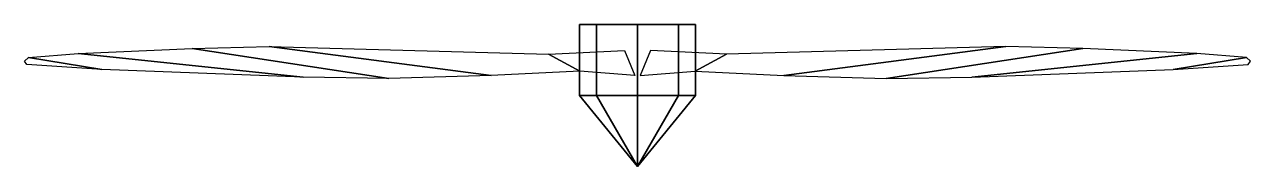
# Model space of a CAD drawing. Extents: x -0.95 to 0.95, y -0.17 to 0.05.
import ezdxf

# ---------------------------------------------------------------- set-up
doc = ezdxf.new("R2010")
doc.units = 0
doc.layers.add('PROPELLER', color=1, linetype='CONTINUOUS')

msp = doc.modelspace()

# ---------------------------------------------------------------- linework, layer by layer
at = {"layer": 'PROPELLER'}
for points in [[(-0.0636, 0.05, 0.0636), (-0.09, 0.05), (-0.09, -0.06), (-0.0636, -0.06, 0.0636)], [(-0.09, 0.05), (-0.0636, 0.05, -0.0636), (-0.0636, -0.06, -0.0636), (-0.09, -0.06)], [(0, 0.05, 0.09), (-0.0636, 0.05, 0.0636), (-0.0636, -0.06, 0.0636), (0, -0.06, 0.09)], [(-0.0636, 0.05, -0.0636), (0, 0.05, -0.09), (0, -0.06, -0.09), (-0.0636, -0.06, -0.0636)], [(0.0636, 0.05, 0.0636), (0, 0.05, 0.09), (0, -0.06, 0.09), (0.0636, -0.06, 0.0636)], [(0, 0.05, -0.09), (0.0636, 0.05, -0.0636), (0.0636, -0.06, -0.0636), (0, -0.06, -0.09)], [(0.09, 0.05), (0.0636, 0.05, 0.0636), (0.0636, -0.06, 0.0636), (0.09, -0.06)], [(0.0636, 0.05, -0.0636), (0.09, 0.05), (0.09, -0.06), (0.0636, -0.06, -0.0636)], [(-0.8329, -0.0196, 0.046), (-0.947, -0.0012, -0.0229), (-0.8699, 0.005, -0.0458), (-0.5201, -0.0316, 0.0908)], [(-0.5201, -0.0316, 0.0908), (-0.8699, 0.005, -0.0458), (-0.6927, 0.013, -0.076), (-0.3868, -0.0334, 0.0975)], [(-0.3868, -0.0334, 0.0975), (-0.6927, 0.013, -0.076), (-0.5727, 0.0159, -0.0866), (-0.2275, -0.0288, 0.0802)], [(-0.2275, -0.0288, 0.0802), (-0.5727, 0.0159, -0.0866), (-0.1383, 0.0042, -0.0429), (-0.0896, -0.0225, 0.0567)], [(-0.0896, -0.0225, 0.0567), (-0.1383, 0.0042, -0.0429), (-0.0201, 0.0096, -0.063), (-0.0039, -0.0291, 0.0813)], [(0.0896, -0.0225, -0.0567), (0.1383, 0.0042, 0.0429), (0.0201, 0.0096, 0.063), (0.0039, -0.0291, -0.0813)], [(0.2275, -0.0288, -0.0802), (0.5727, 0.0159, 0.0866), (0.1383, 0.0042, 0.0429), (0.0896, -0.0225, -0.0567)], [(0.3868, -0.0334, -0.0975), (0.6927, 0.013, 0.076), (0.5727, 0.0159, 0.0866), (0.2275, -0.0288, -0.0802)], [(0.5201, -0.0316, -0.0908), (0.8699, 0.005, 0.0458), (0.6927, 0.013, 0.076), (0.3868, -0.0334, -0.0975)], [(0.8329, -0.0196, -0.046), (0.947, -0.0012, 0.0229), (0.8699, 0.005, 0.0458), (0.5201, -0.0316, -0.0908)], [(-0.9499, -0.0118, 0.0169), (-0.9534, -0.0067, -0.0022), (-0.947, -0.0012, -0.0229), (-0.8329, -0.0196, 0.046)], [(0.9499, -0.0118, -0.0169), (0.9534, -0.0067, 0.0022), (0.947, -0.0012, 0.0229), (0.8329, -0.0196, -0.046)], [(-0.0636, -0.06, 0.0636), (-0.09, -0.06), (0, -0.17)], [(-0.09, -0.06), (-0.0636, -0.06, -0.0636), (0, -0.17)], [(0, -0.06, 0.09), (-0.0636, -0.06, 0.0636), (0, -0.17)], [(-0.0636, -0.06, -0.0636), (0, -0.06, -0.09), (0, -0.17)], [(0.09, -0.06), (0.0636, -0.06, 0.0636), (0, -0.17)], [(0.0636, -0.06, 0.0636), (0, -0.06, 0.09), (0, -0.17)], [(0, -0.06, -0.09), (0.0636, -0.06, -0.0636), (0, -0.17)], [(0.0636, -0.06, -0.0636), (0.09, -0.06), (0, -0.17)]]:
    msp.add_3dface(points, dxfattribs=at)

doc.saveas('drawing.dxf')
